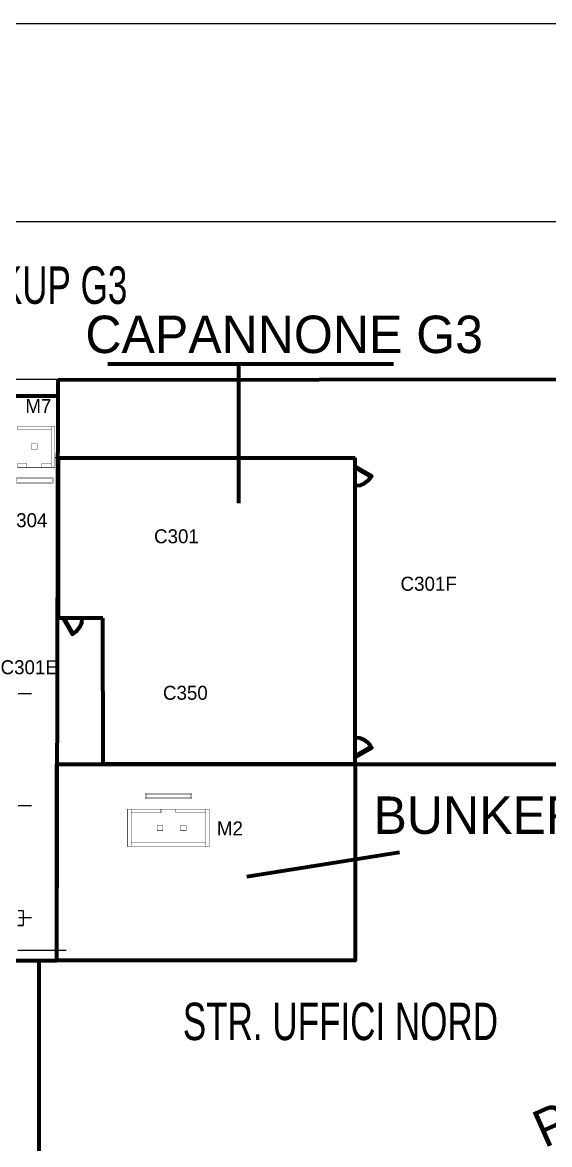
# Model space of a CAD drawing. Extents: x -57244 to 324435, y 15553 to 159369.
# Drawn here: x 182210 to 210383, y 99361 to 159369 of the extents above; entities that cross this region are included whole.
import ezdxf

# ---------------------------------------------------------------- set-up
doc = ezdxf.new("R2010")
doc.units = 0
doc.header["$LTSCALE"] = 2000
doc.header["$MEASUREMENT"] = 0
doc.linetypes.add('DASHDOT', pattern=[1, 0.5, -0.25, 0, -0.25])
doc.layers.add('AREE PDL', color=7, linetype='CONTINUOUS', lineweight=100)
doc.layers.add('BASE', color=253, linetype='CONTINUOUS')
doc.layers.add('SCRITTE', color=7, linetype='CONTINUOUS')
doc.styles.add('TXT', font='TXT', dxfattribs={"height": 0.2})

msp = doc.modelspace()

# ---------------------------------------------------------------- linework, layer by layer
at = {"layer": 'AREE PDL'}
for p, q in [((202037, 141090, 357), (186770, 141090, 357)), ((193775, 133665, 357), (193775, 141090, 357)), ((184056, 109205), (184118, 140235)), ((214629, 140270), (184118, 140235)), ((184056, 139378), (137934, 139378)), ((184118, 136078), (199992, 136078)), ((184118, 136078), (184118, 127503, 6020)), ((199992, 119703, 5306), (199992, 136078)), ((186510, 127503, 6020), (184118, 127503, 6020)), ((184389, 127485, 2600), (184860, 126647, 2600)), ((186518, 119703, 5306), (186510, 127503, 6020)), ((184860, 126647, 2600), (184913, 126676, 2600)), ((199992, 119703, 5306), (186518, 119703, 5306)), ((199992, 119703), (220629, 119703)), ((194205, 113688), (202370, 114999)), ((183089, 109252, 33950), (183089, 75559, 33950)), ((137934, 109205), (184056, 109205)), ((173254, 109205, 150), (184056, 109205, 150))]:
    msp.add_line(p, q, dxfattribs=at)
at = {"layer": 'AREE PDL', "linetype": 'Continuous', "const_width": 50}
msp.add_lwpolyline([(18882, 148724), (183777, 148724)], dxfattribs=at)
at = {"layer": 'AREE PDL', "linetype": 'Continuous'}
for points, elevation in [([(200037, 135543), (200845, 135077), (200875, 135129), (200037, 135612)], 4648), ([(200875, 135129), (200845, 135077), (200037, 135543)], 2248), ([(200831, 135059), (200686, 134870), (200479, 134711), (200237, 134611), (200037, 134584)], 2248), ([(184389, 127485), (184860, 126647), (184913, 126676), (184458, 127485)], 2600), ([(200051, 120093), (200886, 120581), (200855, 120633), (200051, 120162)], 2600)]:
    msp.add_lwpolyline(points, dxfattribs=dict(at, elevation=elevation))
for points in [[(184928, 126688), (185121, 126836), (185280, 127044), (185379, 127287), (185405, 127485)], [(200834, 120660), (200696, 120838), (200490, 120995), (200249, 121094), (200051, 121120)]]:
    msp.add_lwpolyline(points, dxfattribs=at)
at = {"layer": 'AREE PDL'}
msp.add_lwpolyline([(184056, 109205), (184056, 119703), (199992, 119703), (199992, 109205)], close=True, dxfattribs=at)
at = {"layer": 'BASE', "linetype": 'Continuous'}
for p, q in [((324435, 159253), (-57013, 159369)), ((122163, 148724), (183777, 148724)), ((122163, 148724), (183777, 148724)), ((183777, 148724), (235584, 148724)), ((199651, 148724), (233920, 148724)), ((196506, 136078), (183957, 136078)), ((186563, 119703, 5306), (196383, 119703, 5306)), ((196358, 119748, 5306), (186565, 119748, 5306)), ((186565, 119703, 200), (196358, 119703, 200)), ((188757, 119748, 200), (191392, 119748, 200)), ((196247, 119748, 200), (191559, 119748, 200)), ((181960, 111078), (182251, 111078)), ((183777, 109747), (181960, 109747)), ((184538, 109746), (183777, 109747))]:
    msp.add_line(p, q, dxfattribs=at)
at = {"layer": 'BASE'}
msp.add_line((214629, 140270), (105073, 140270), dxfattribs=at)
at = {"layer": 'BASE', "linetype": 'DASHDOT'}
for p, q in [((181987, 123483, 150), (182700, 123483, 150)), ((182700, 117478, 150), (181987, 117478, 150)), ((182700, 111478, 150), (182015, 111478, 150))]:
    msp.add_line(p, q, dxfattribs=at)
at = {"layer": 'BASE', "linetype": 'Continuous', "const_width": 20}
for points, elevation in [([(183746, 137778), (181946, 137778), (181946, 137578), (183746, 137578)], 2400), ([(183746, 137778), (181946, 137778), (181946, 137578), (183746, 137578)], 2400), ([(182696, 136828), (182696, 136528), (182996, 136528), (182996, 136828)], 400), ([(181946, 135578), (181946, 135778), (182446, 135778), (182446, 135578)], 2400), ([(183746, 135778), (183746, 135578), (183246, 135578), (183246, 135778)], 2400), ([(188765, 117848), (188765, 118148), (191265, 118148), (191265, 117848)], 50), ([(188815, 117898), (191215, 117898), (191215, 118098), (188815, 118098)], 2400), ([(188015, 115298), (187815, 115298), (187815, 117298), (188015, 117298)], 2400), ([(189615, 117298), (188015, 117298), (188015, 117098), (189615, 117098)], 2400), ([(190415, 117098), (190415, 117298), (192015, 117298), (192015, 117098)], 2400), ([(192215, 115298), (192015, 115298), (192015, 117298), (192215, 117298)], 2400), ([(189415, 116448), (189715, 116448), (189715, 116148), (189415, 116148)], 400), ([(190965, 116448), (190665, 116448), (190665, 116148), (190965, 116148)], 400), ([(188015, 115498), (188015, 115298), (192015, 115298), (192015, 115498)], 2400)]:
    msp.add_lwpolyline(points, close=True, dxfattribs=dict(at, elevation=elevation))
at = {"layer": 'BASE', "linetype": 'Continuous'}
for points, const_width in [([(183746, 137555), (183746, 137778), (183777, 137778)], 20), ([(183746, 137583), (183746, 137778)], 20), ([(183735, 135778), (183746, 135778), (183746, 135578), (183264, 135578)], 20), ([(183746, 135578), (183746, 135780)], 20), ([(188015, 115499), (188015, 115298), (187815, 115298), (187815, 117298)], 20), ([(188015, 117081), (188015, 117298)], 20), ([(190426, 117298), (192015, 117298)], 20), ([(192215, 115298), (192215, 117298)], 20), ([(192015, 115298), (188015, 115298), (188015, 115498), (188040, 115498)], 20), ([(192015, 115498), (192008, 115498)], 20), ([(183777, 109747), (181960, 109747)], 10), ([(184538, 109746), (183777, 109747)], 10)]:
    msp.add_lwpolyline(points, dxfattribs=dict(at, const_width=const_width))
at = {"layer": 'BASE', "linetype": 'Continuous', "const_width": 20}
for points, elevation in [([(183777, 135578), (183746, 135578), (183746, 137778), (183777, 137778)], 2400), ([(183746, 137778), (183746, 137578)], 2400), ([(183777, 135578), (183946, 135578), (183946, 137778), (183777, 137778)], 2400), ([(183746, 135778), (183746, 135578)], 2400), ([(183777, 134728), (181846, 134728), (181846, 135028), (183777, 135028)], 50), ([(183777, 134728), (181846, 134728), (181846, 135028), (183777, 135028)], -100), ([(182459, 135578), (183236, 135578)], 50), ([(182459, 135578), (183236, 135578)], 50), ([(183777, 135028), (183846, 135028), (183846, 134728), (183777, 134728)], 50), ([(183777, 134778), (181896, 134778), (181896, 134978), (183777, 134978)], 2400), ([(183777, 134978), (183796, 134978), (183796, 134778), (183777, 134778)], 2400), ([(188015, 117298), (188015, 117098)], 2400), ([(189622, 117298), (190399, 117298)], 50), ([(190399, 117298), (189622, 117298)], 50), ([(192015, 117298), (192015, 117098)], 2400), ([(192015, 117298), (192015, 117098)], 0), ([(188015, 115498), (188015, 115298)], 2400), ([(192015, 115298), (192015, 115498)], 2400)]:
    msp.add_lwpolyline(points, dxfattribs=dict(at, elevation=elevation))
at = {"layer": 'BASE', "linetype": 'Continuous', "elevation": 150}
msp.add_lwpolyline([(181987, 111878), (182251, 111878), (182251, 111078), (181960, 111078)], dxfattribs=at)
msp.add_lwpolyline([(181987, 111878), (182251, 111878), (182251, 111078), (181960, 111078)], dxfattribs=at)

# ---------------------------------------------------------------- texts
at = {"layer": 'AREE PDL', "linetype": 'Continuous', "style": 'TXT'}
for s, p in [('C301', (189245, 131516)), ('C350', (189723, 123146))]:
    msp.add_text(s, height=747.5, dxfattribs=at).set_placement(p)
at = {"layer": 'BASE', "linetype": 'Continuous', "style": 'TXT'}
for s, p in [('M7', (182366, 138480, 33950)), ('M304', (181042, 132377, -5)), ('C301E', (181042, 124514, -5)), ('M2', (192606, 115894, 33950))]:
    msp.add_text(s, height=747.5, dxfattribs=at).set_placement(p)
at = {"layer": 'BASE', "color": 7, "linetype": 'Continuous', "style": 'TXT'}
msp.add_text('C301F', height=750, dxfattribs=at).set_placement((202417, 128976))
at = {"layer": 'SCRITTE', "color": 7, "linetype": 'Continuous', "style": 'TXT', "width": 0.7}
for s, p in [('VAPORIZZAZIONE BACKUP G3', (160249, 144320)), ('STR. UFFICI NORD', (190782, 104948))]:
    msp.add_text(s, height=2000, dxfattribs=at).set_placement(p)
at = {"layer": 'SCRITTE', "linetype": 'Continuous', "style": 'TXT'}
for s, p in [('CAPANNONE G3', (185573, 141689, 357)), ('BUNKER L.B.', (200973, 115976))]:
    msp.add_text(s, height=2000, dxfattribs=at).set_placement(p)
msp.add_text('PESA A BILICO', height=2000, rotation=24, dxfattribs=at).set_placement((210092, 99156))

doc.saveas('drawing.dxf')
